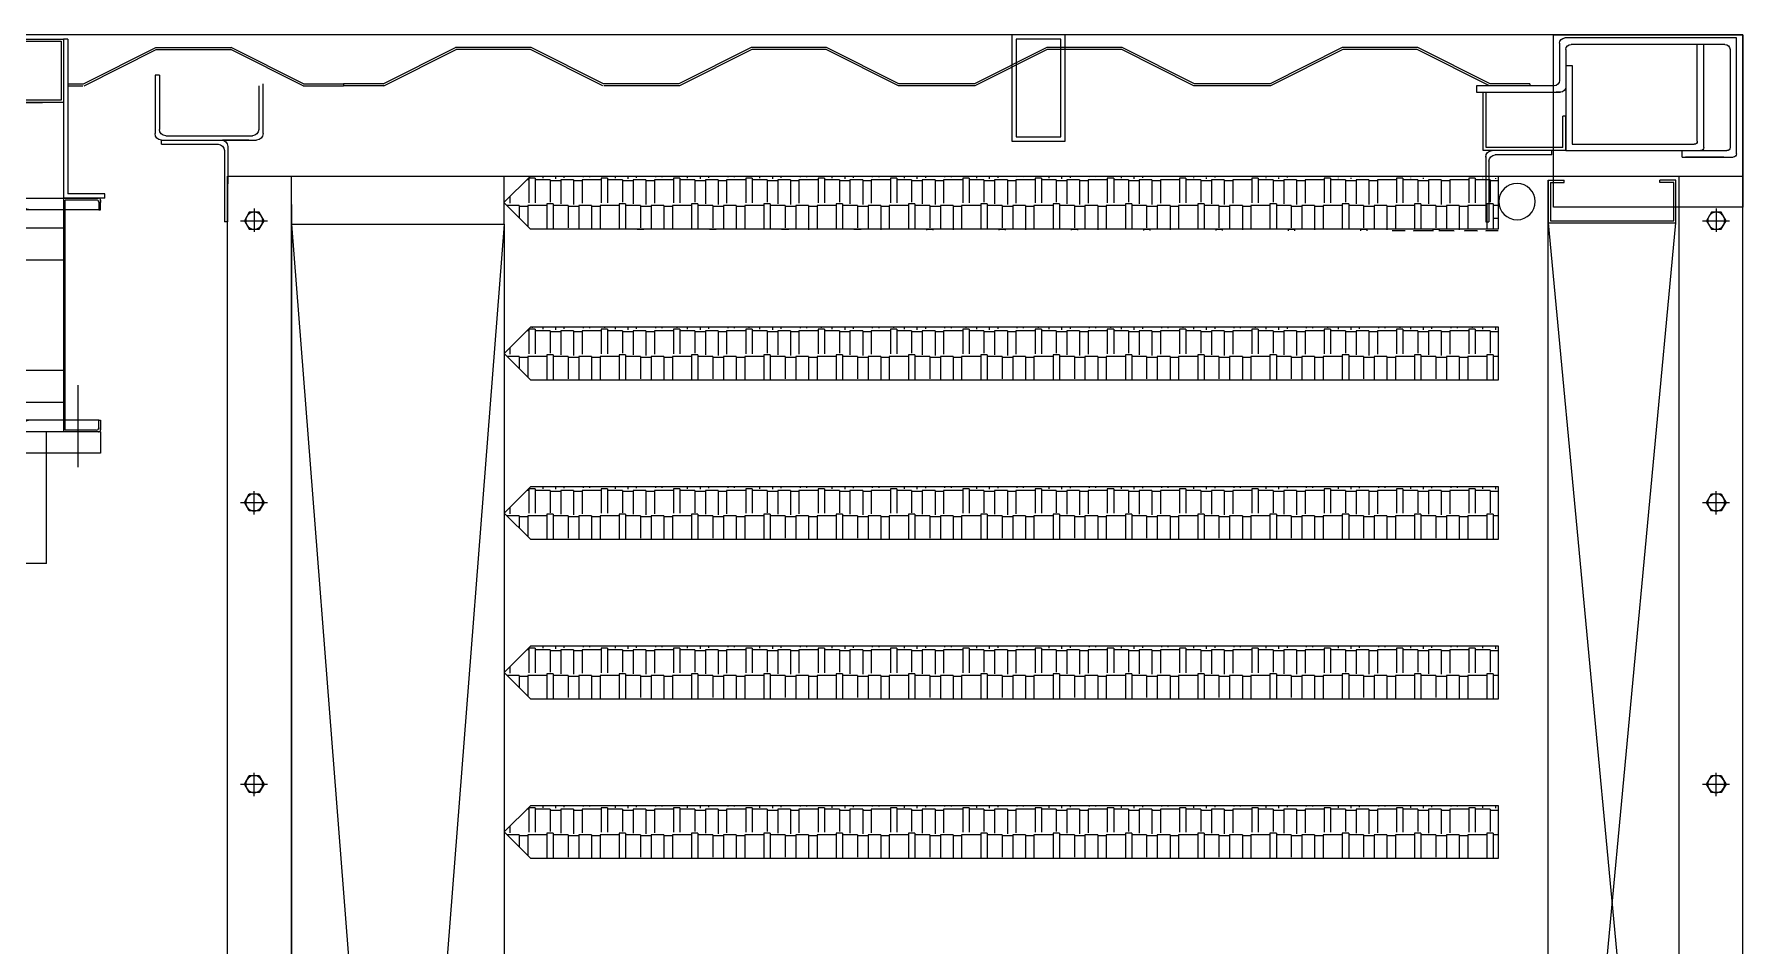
# Model space of a CAD drawing. Extents: x 758840 to 1108724, y -102573 to 143521.
# Drawn here: x 815371 to 816977, y 121925 to 122783 of the extents above; entities that cross this region are included whole.
import ezdxf

# ---------------------------------------------------------------- set-up
doc = ezdxf.new("R2010")
doc.units = 0
doc.header["$LTSCALE"] = 1000
doc.header["$MEASUREMENT"] = 0
for name, pattern in [('ACAD_ISO10W100', [18.5, 12, -3, 0.5, -3]), ('AM_ISO08W050', [18, 12, -1.5, 3, -1.5]), ('CENTER', [2, 1.25, -0.25, 0.25, -0.25]), ('PHANTOM', [12.699999999999998, 6.35, -1.27, 1.27, -1.27, 1.27, -1.27])]:
    doc.linetypes.add(name, pattern=pattern)
for name, color, linetype in [('07', 6, 'PHANTOM'), ('8', 4, 'Continuous'), ('AC_EQUIPMENT', 7, 'Continuous'), ('AC_KS', 6, 'Continuous'), ('DEFAULT_1', 7, 'CENTER'), ('室外柴油发电-2层', 241, 'Continuous')]:
    doc.layers.add(name, color=color, linetype=linetype)
doc.layers.add('AM_7', color=4, linetype='AM_ISO08W050', lineweight=25)
doc.layers.add('AM_8', color=1, linetype='Continuous', lineweight=25)

# ---------------------------------------------------------------- blocks, each defined once
blk = doc.blocks.new('侧板')
for p, q in [((2652.579556043605, 11706.60992020016), (2690.581308057295, 11706.60992020016)), ((2652.579556043606, 11704.60992020016), (2652.579556043606, 11706.60992020016)), ((2652.579556043606, 11704.60992020016), (2690.084556043606, 11704.60992020016)), ((2690.084556043606, 11704.60992020016), (2758.084556043606, 11670.60992020016)), ((2690.581308057295, 11706.60992020016), (2758.581308057295, 11672.60992020016)), ((2828.554556043575, 11672.60992020016), (2896.554556043586, 11706.60992020016)), ((2829.051308057386, 11670.60992020016), (2897.051308057386, 11704.60992020016)), ((2896.554556043695, 11706.60992020016), (2968.558060071075, 11706.60992020016)), ((2897.051308057386, 11704.60992020016), (2968.061308057395, 11704.60992020016)), ((2968.061308057395, 11704.60992020016), (3036.061308057395, 11670.60992020016)), ((2968.558060071075, 11706.60992020016), (3036.558060071075, 11672.60992020016)), ((3106.531308057367, 11672.60992020016), (3174.531308057367, 11706.60992020016)), ((3107.028060071167, 11670.60992020016), (3175.028060071107, 11704.60992020016)), ((3174.531308057425, 11706.60992020016), (3246.534812084856, 11706.60992020016)), ((3174.531308057367, 11706.60992020016), (3245.541308057374, 11706.60992020016)), ((3175.028060071107, 11704.60992020016), (3246.038060071174, 11704.60992020016)), ((3246.038060071174, 11704.60992020016), (3314.038060071174, 11670.60992020016)), ((3246.534812084856, 11706.60992020016), (3314.534812084867, 11672.60992020016)), ((3384.508060071146, 11672.60992020016), (3452.508060071146, 11706.60992020016)), ((3385.004812084886, 11670.60992020016), (3453.004812084946, 11704.60992020016)), ((3452.508060071024, 11706.60992020016), (3523.518060071037, 11706.60992020016)), ((3453.004812084835, 11704.60992020016), (3524.014812084846, 11704.60992020016)), ((3524.014812084846, 11704.60992020016), (3592.014812084846, 11670.60992020016)), ((3524.511564098524, 11706.60992020016), (3592.511564098524, 11672.60992020016)), ((3730.484812084816, 11706.60992020016), (3662.484812084816, 11672.60992020016)), ((3730.981564098496, 11704.60992020016), (3662.981564098496, 11670.60992020016)), ((3730.484812084696, 11706.60992020016), (3768.486564098502, 11706.60992020016)), ((3730.981564098496, 11704.60992020016), (3768.486564098502, 11704.60992020016)), ((3768.486564098502, 11704.60992020016), (3768.486564098502, 11706.60992020016)), ((2758.084556043606, 11670.60992020016), (2829.051308057386, 11670.60992020016)), ((2758.581308057295, 11672.60992020016), (2828.554556043575, 11672.60992020016)), ((3036.061308057395, 11670.60992020016), (3107.028060071167, 11670.60992020016)), ((3036.558060071075, 11672.60992020016), (3106.531308057367, 11672.60992020016)), ((3314.038060071174, 11670.60992020016), (3385.004812084886, 11670.60992020016)), ((3314.534812084867, 11672.60992020016), (3384.508060071146, 11672.60992020016)), ((3592.014812084846, 11670.60992020016), (3662.981564098614, 11670.60992020016)), ((3592.511564098524, 11672.60992020016), (3662.484812084816, 11672.60992020016))]:
    blk.add_line(p, q)
blk = doc.blocks.new('排风降噪横剖')
at = {"layer": 'AM_7'}
h = blk.add_hatch(dxfattribs=at)
h.set_pattern_fill('AR-RSHKE', color=256, scale=2, angle=180, style=0)
h.set_pattern_definition([(360, (-637190.8180755663, -169602.5544135678), (51, -24.00000000000001), [12, -10, 14, -6, 18, -8]), (360, (-637178.8180755663, -169603.5544135678), (51, -24.00000000000001), [10, -38, 8, -12]), (360, (-637154.8180755663, -169601.0544135678), (51, -24.00000000000001), [6, -62]), (270, (-637190.8180755663, -169602.5544135678), (-17, -24), [23, -73]), (270, (-637178.8180755663, -169602.5544135678), (-17, -24), [22.5, -73.5]), (270, (-637168.8180755663, -169602.5544135678), (-17, -24), [21, -75]), (270, (-637154.8180755663, -169601.0544135678), (-17, -24), [23, -73]), (270, (-637148.8180755663, -169601.0544135678), (-17, -24), [23, -73]), (270, (-637130.8180755663, -169602.5544135678), (-17, -24), [22, -74])])
h.paths.add_polyline_path([(7119.235154031194, -10876.37171904879), (7119.235154031194, -10926.37171904878), (8029.235154030961, -10924.49458947152), (8054.235154031077, -10899.49458947169), (8029.235154030961, -10874.49458947158)])
h = blk.add_hatch(dxfattribs=at)
h.set_pattern_fill('AR-RSHKE', color=256, scale=2, angle=180, style=0)
h.set_pattern_definition([(360, (-637190.8180755663, -169744.5544135688), (51, -24.00000000000001), [12, -10, 14, -6, 18, -8]), (360, (-637178.8180755663, -169745.5544135688), (51, -24.00000000000001), [10, -38, 8, -12]), (360, (-637154.8180755663, -169743.0544135688), (51, -24.00000000000001), [6, -62]), (270, (-637190.8180755663, -169744.5544135688), (-17, -24), [23, -73]), (270, (-637178.8180755663, -169744.5544135688), (-17, -24), [22.5, -73.5]), (270, (-637168.8180755663, -169744.5544135688), (-17, -24), [21, -75]), (270, (-637154.8180755663, -169743.0544135688), (-17, -24), [23, -73]), (270, (-637148.8180755663, -169743.0544135688), (-17, -24), [23, -73]), (270, (-637130.8180755663, -169744.5544135688), (-17, -24), [22, -74])])
h.paths.add_polyline_path([(7119.235154031193, -11016.49458947211), (7119.235154031194, -11066.4945894721), (8029.235154031077, -11066.49458947248), (8054.235154031194, -11041.49458947266), (8029.235154031077, -11016.49458947254)])
h = blk.add_hatch(dxfattribs=at)
h.set_pattern_fill('AR-RSHKE', color=256, scale=2, angle=180, style=0)
h.set_pattern_definition([(360, (-637190.8180755663, -169894.5544135688), (51, -24.00000000000001), [12, -10, 14, -6, 18, -8]), (360, (-637178.8180755663, -169895.5544135688), (51, -24.00000000000001), [10, -38, 8, -12]), (360, (-637154.8180755663, -169893.0544135688), (51, -24.00000000000001), [6, -62]), (270, (-637190.8180755663, -169894.5544135688), (-17, -24), [23, -73]), (270, (-637178.8180755663, -169894.5544135688), (-17, -24), [22.5, -73.5]), (270, (-637168.8180755663, -169894.5544135688), (-17, -24), [21, -75]), (270, (-637154.8180755663, -169893.0544135688), (-17, -24), [23, -73]), (270, (-637148.8180755663, -169893.0544135688), (-17, -24), [23, -73]), (270, (-637130.8180755663, -169894.5544135688), (-17, -24), [22, -74])])
h.paths.add_polyline_path([(7119.235154031195, -11166.49458947254), (7119.235154031194, -11216.49458947253), (8029.235154031077, -11216.49458947248), (8054.235154031194, -11191.49458947266), (8029.235154031077, -11166.49458947254)])
h = blk.add_hatch(dxfattribs=at)
h.set_pattern_fill('AR-RSHKE', color=256, scale=2, angle=180, style=0)
h.set_pattern_definition([(360, (-637190.8180755663, -170044.5544135688), (51, -24.00000000000001), [12, -10, 14, -6, 18, -8]), (360, (-637178.8180755663, -170045.5544135688), (51, -24.00000000000001), [10, -38, 8, -12]), (360, (-637154.8180755663, -170043.0544135688), (51, -24.00000000000001), [6, -62]), (270, (-637190.8180755663, -170044.5544135688), (-17, -24), [23, -73]), (270, (-637178.8180755663, -170044.5544135688), (-17, -24), [22.5, -73.5]), (270, (-637168.8180755663, -170044.5544135688), (-17, -24), [21, -75]), (270, (-637154.8180755663, -170043.0544135688), (-17, -24), [23, -73]), (270, (-637148.8180755663, -170043.0544135688), (-17, -24), [23, -73]), (270, (-637130.8180755663, -170044.5544135688), (-17, -24), [22, -74])])
h.paths.add_polyline_path([(7119.235154031194, -11316.49458947254), (7119.235154031194, -11366.49458947253), (8029.235154031077, -11366.49458947248), (8054.235154031194, -11341.49458947266), (8029.235154031077, -11316.49458947254)])
h = blk.add_hatch(dxfattribs=at)
h.set_pattern_fill('AR-RSHKE', color=256, scale=2, angle=180, style=0)
h.set_pattern_definition([(360, (-637190.8180755663, -170194.5544135688), (51, -24.00000000000001), [12, -10, 14, -6, 18, -8]), (360, (-637178.8180755663, -170195.5544135688), (51, -24.00000000000001), [10, -38, 8, -12]), (360, (-637154.8180755663, -170193.0544135688), (51, -24.00000000000001), [6, -62]), (270, (-637190.8180755663, -170194.5544135688), (-17, -24), [23, -73]), (270, (-637178.8180755663, -170194.5544135688), (-17, -24), [22.5, -73.5]), (270, (-637168.8180755663, -170194.5544135688), (-17, -24), [21, -75]), (270, (-637154.8180755663, -170193.0544135688), (-17, -24), [23, -73]), (270, (-637148.8180755663, -170193.0544135688), (-17, -24), [23, -73]), (270, (-637130.8180755663, -170194.5544135688), (-17, -24), [22, -74])])
h.paths.add_polyline_path([(7119.235154031195, -11466.49458947254), (7119.235154031195, -11516.49458947253), (8029.235154031077, -11516.49458947248), (8054.235154031194, -11491.49458947266), (8029.235154031077, -11466.49458947254)])
at = {"color": 0}
for p, q in [((8314.235154031077, -10874.49458947158), (6889.235154031077, -10874.49458947152)), ((7119.235154031194, -10874.49458947152), (7119.235154031194, -10924.49458947152)), ((8029.346135750413, -10874.49458947152), (7119.346135750529, -10874.49458947152)), ((8029.346135750413, -10874.49458947152), (8054.346135750413, -10899.49458947152)), ((8029.346135750529, -10924.49458947152), (8054.346135750529, -10899.49458947152)), ((8254.235154031077, -10901.17396224698), (8254.235154031077, -13542.26553839227)), ((6927.085304985638, -10916.49458947158), (6901.677282353514, -10916.49458947158)), ((7119.235154031194, -10914.49458947155), (7123.235154031194, -10914.49458947155)), ((7119.346135750529, -10924.49458947152), (8029.346135750529, -10924.49458947152)), ((8302.085304985638, -10916.49458947158), (8276.677282353514, -10916.49458947158)), ((8029.235154030961, -11016.49458947254), (7119.235154031077, -11016.49458947254)), ((7119.235154031194, -11016.49458947254), (7119.235154031077, -11066.49458947254)), ((8029.235154030961, -11016.49458947254), (8054.235154030961, -11041.49458947254)), ((8029.235154031077, -11066.49458947254), (8054.235154031077, -11041.49458947254)), ((7119.235154031077, -11066.49458947254), (8029.235154031077, -11066.49458947254)), ((8029.235154030961, -11166.49458947254), (7119.235154031077, -11166.49458947254)), ((7119.235154031194, -11166.49458947254), (7119.235154031077, -11216.49458947254)), ((8029.235154031077, -11166.49458947254), (8054.235154031077, -11191.49458947254)), ((6927.085304985638, -11181.49458947216), (6901.677282353514, -11181.49458947216)), ((8302.085304985638, -11181.49458947216), (8276.677282353514, -11181.49458947216)), ((8029.235154031077, -11216.49458947254), (8054.235154031077, -11191.49458947254)), ((7119.235154031077, -11216.49458947254), (8029.235154031077, -11216.49458947254)), ((8029.235154030961, -11316.49458947254), (7119.235154031077, -11316.49458947254)), ((7119.235154031194, -11316.49458947254), (7119.235154031077, -11366.49458947254)), ((8029.235154031077, -11316.49458947254), (8054.235154031077, -11341.49458947254)), ((8029.235154031077, -11366.49458947254), (8054.235154031077, -11341.49458947254)), ((7119.235154031077, -11366.49458947254), (8029.235154031077, -11366.49458947254)), ((6927.085304985638, -11446.49458947216), (6901.677282353514, -11446.49458947216)), ((8302.085304985638, -11446.49458947216), (8276.677282353514, -11446.49458947216)), ((8029.235154030961, -11466.49458947254), (7119.235154031077, -11466.49458947254)), ((7119.235154031194, -11466.49458947254), (7119.235154031077, -11516.49458947254)), ((8029.235154031077, -11466.49458947254), (8054.235154031077, -11491.49458947254)), ((8029.235154031077, -11516.49458947254), (8054.235154031077, -11491.49458947254)), ((7119.235154031077, -11516.49458947254), (8029.235154031077, -11516.49458947254))]:
    blk.add_line(p, q, dxfattribs=at)
for p, q in [((6889.235154031077, -13608.49458947216), (6889.235154031077, -10874.49458947158)), ((6949.235154031077, -13608.49458947216), (6949.235154031077, -10874.49458947158)), ((7072.235154031077, -13604.49458947213), (7072.235154031077, -10878.49458947158)), ((8254.23515403108, -13604.66301052479), (8254.235154031077, -10874.49458947158)), ((8314.235154031077, -13604.49458947216), (8314.235154031077, -10874.49458947158)), ((8254.235154031077, -13604.49458947216), (8254.235154031077, -10881.55441356738)), ((6914.235154031077, -10905.0610831966), (6914.235154031077, -10927.01453135762)), ((8289.235154031077, -10905.0610831966), (8289.235154031077, -10927.01453135762)), ((6914.235154031077, -11192.92809574713), (6914.235154031077, -11170.97464758612)), ((8289.235154031077, -11192.92809574713), (8289.235154031077, -11170.97464758612)), ((6914.235154031077, -11457.92809574713), (6914.235154031077, -11435.97464758612)), ((8289.235154031077, -11457.92809574713), (8289.235154031077, -11435.97464758612))]:
    blk.add_line(p, q)
for points in [[(6918.853956184583, -10908.49458947158), (6923.472758338088, -10916.49458947158), (6918.853956184583, -10924.49458947158), (6909.616351877572, -10924.49458947158), (6904.997549724067, -10916.49458947158), (6909.616351877572, -10908.49458947158)], [(8293.853956184583, -10908.49458947158), (8298.472758338088, -10916.49458947158), (8293.853956184583, -10924.49458947158), (8284.616351877572, -10924.49458947158), (8279.997549724067, -10916.49458947158), (8284.616351877572, -10908.49458947158)], [(6918.853956184583, -11189.49458947216), (6923.472758338088, -11181.49458947216), (6918.853956184583, -11173.49458947216), (6909.616351877572, -11173.49458947216), (6904.997549724067, -11181.49458947216), (6909.616351877572, -11189.49458947216)], [(8293.853956184583, -11189.49458947216), (8298.472758338088, -11181.49458947216), (8293.853956184583, -11173.49458947216), (8284.616351877572, -11173.49458947216), (8279.997549724067, -11181.49458947216), (8284.616351877572, -11189.49458947216)], [(6918.853956184583, -11454.49458947216), (6923.472758338088, -11446.49458947216), (6918.853956184583, -11438.49458947216), (6909.616351877572, -11438.49458947216), (6904.997549724067, -11446.49458947216), (6909.616351877572, -11454.49458947216)], [(8293.853956184583, -11454.49458947216), (8298.472758338088, -11446.49458947216), (8293.853956184583, -11438.49458947216), (8284.616351877572, -11438.49458947216), (8279.997549724067, -11446.49458947216), (8284.616351877572, -11454.49458947216)]]:
    blk.add_lwpolyline(points, close=True, dxfattribs=at)
for centre in [(6914.235154031077, -10916.49458947158), (8289.235154031077, -10916.49458947158), (6914.235154031077, -11181.49458947216), (8289.235154031077, -11181.49458947216), (6914.235154031077, -11446.49458947216), (8289.235154031077, -11446.49458947216)]:
    blk.add_circle(centre, 8, dxfattribs=at)
at = {"layer": '07', "linetype": 'ByBlock'}
for p, q in [((6952.235154031077, -10918.49458947161), (6952.235154031077, -10878.49458947161)), ((6952.235154031077, -10878.49458947161), (6967.235154031077, -10878.49458947161)), ((6967.235154031077, -10880.49458947161), (6967.235154031077, -10878.49458947161)), ((7072.235154031077, -10878.49458947161), (7057.235154031077, -10878.49458947161)), ((7057.235154031077, -10880.49458947161), (7057.235154031077, -10878.49458947161)), ((7072.235154031077, -10878.49458947161), (7072.235154031077, -10918.49458947161)), ((6954.235154031077, -10916.49458947161), (6954.235154031077, -10880.49458947161)), ((6954.235154031077, -10880.49458947161), (6967.235154031077, -10880.49458947161)), ((7070.235154031077, -10880.49458947161), (7057.235154031077, -10880.49458947161)), ((7070.235154031077, -10880.49458947161), (7070.235154031077, -10916.49458947161)), ((7072.235154031077, -10918.49458947161), (6952.235154031077, -10918.49458947161)), ((7070.235154031077, -10916.49458947161), (6954.235154031194, -10916.49458947161))]:
    blk.add_line(p, q, dxfattribs=at)
blk.add_circle((7101.592955463915, -10898.49458947161), 17.09944642393384, dxfattribs=at)
at = {"layer": '8', "linetype": 'ACAD_ISO10W100'}
for p, q in [((7072.235154031077, -10918.49458947161), (6951.966269445489, -12201.49458947187)), ((7071.966269445489, -12201.49458947187), (6952.235154031077, -10918.49458947161))]:
    blk.add_line(p, q, dxfattribs=at)
at = {"layer": 'AM_8', "color": 1}
for p, q in [((8054.235154031194, -10919.80392139375), (8254.235154031077, -13494.63416188716)), ((8254.228031908977, -10919.80392139375), (8054.235154031194, -13494.63416188716))]:
    blk.add_line(p, q, dxfattribs=at)
blk.add_lwpolyline([(8054.235154031194, -10919.80392139375), (8054.235154031194, -10874.49458947157)], dxfattribs=at)
blk.add_lwpolyline([(8254.235154031077, -10919.80392139375), (8054.235154031194, -10919.80392139375), (8054.235154031194, -13494.63416188716), (8254.235154031077, -13494.63416188716)], close=True, dxfattribs=at)
blk = doc.blocks.new('11111111')
at = {"color": 7}
for p, q in [((7405.863500807653, 1937.808941057462), (7405.863500807653, 1962.353290943664)), ((7406.754361584446, 1962.353290943664), (7406.754361584446, 1937.808941057462)), ((7408.659424000945, 1961.698599393764), (7406.754361584446, 1960.831743847482)), ((7408.659424000945, 1957.688201756569), (7406.754361584446, 1958.55505730285))]:
    blk.add_line(p, q, dxfattribs=at)
for p, q in [((7399.031228386837, 1956.564842189668), (7378.406228386837, 1956.564842189668)), ((7399.031228386837, 1956.564842189668), (7399.031228386837, 1918.857822377558)), ((7399.031228386837, 1918.857822377558), (7378.406228386837, 1918.857822377558))]:
    blk.add_line(p, q)
for points in [[(7405.863500807653, 1960.787924775912), (7404.662362602918, 1960.787924775912), (7404.662362602918, 1958.151159773593), (7405.863500807653, 1958.151159773593)], [(7413.079434698473, 1961.698599393764), (7408.659424000945, 1961.698599393764), (7408.659424000945, 1957.688201756569), (7413.079434698473, 1957.688201756569)], [(7404.662362602918, 1960.05633679839), (7404.220361533164, 1960.05633679839), (7404.220361533164, 1958.675083455413), (7404.662362602918, 1958.675083455413)], [(7402.789611988763, 1946.236834558513), (7402.087287530339, 1946.236834558513), (7402.087287530339, 1926.727821824598), (7402.789611988763, 1926.727821824598)], [(7408.052168173735, 1943.247078357041), (7401.224013716866, 1943.247078357041), (7401.224013716866, 1941.198632019979), (7408.052168173735, 1941.198632019979)], [(7399.031228386837, 1935.419086997557), (7410.563953563225, 1935.419086997557), (7410.563953563225, 1931.088086170628), (7399.031228386837, 1931.088086170628)], [(7408.793510657622, 1937.808941057462), (7403.682149321339, 1937.808941057462), (7403.682149321339, 1928.912831250796), (7408.793510657622, 1928.912831250796)], [(7407.790015815122, 1928.912831250796), (7404.863663905035, 1928.912831250796), (7404.863663905035, 1926.952175471039), (7407.790015815122, 1926.952175471039)]]:
    blk.add_lwpolyline(points, close=True, dxfattribs=at)
blk = doc.blocks.new('*U110')
at = {"color": 1}
for p, q in [((34383.60322270234, -33508.20123478706), (34383.60322270234, -33510.20123478708)), ((34383.60322270234, -33517.20123478709), (34383.60322270234, -33508.20123478706)), ((34385.40322270239, -33517.20123478709), (34383.60322270234, -33517.20123478708)), ((34385.40322270239, -33510.00123478708), (34385.40322270239, -33517.20123478708)), ((34385.40322270239, -33517.20123478708), (34649.18773856765, -33517.20123478708)), ((34385.60322270234, -33506.20123478708), (34649.18773856765, -33506.20123478708)), ((34387.40322270227, -33508.00123478708), (34416.80322270229, -33508.00123478708)), ((34416.80322270229, -33508.00123478708), (34416.80322270229, -33598.00123478707)), ((34418.60322270234, -33596.20123478707), (34418.60322270246, -33506.20123478708)), ((34649.18773856765, -33506.20123478708), (34851.42664569122, -33506.20123478708)), ((34649.18773856759, -33517.20123478708), (34851.62664569117, -33517.20123478708)), ((34818.42664569116, -33636.20123478707), (34818.42664569116, -33506.20123478707)), ((34849.62664569123, -33508.00123478707), (34820.2266456912, -33508.00123478707)), ((34820.2266456912, -33508.00123478707), (34820.22664569126, -33598.00123478707)), ((34851.62664569123, -33510.00123478707), (34851.62664569117, -33517.20123478708)), ((34851.62664569123, -33517.20123478708), (34853.42664569122, -33517.20123478708)), ((34853.42664569122, -33508.20123478706), (34853.42664569122, -33510.20123478707)), ((34853.42664569127, -33517.20123478708), (34853.42664569122, -33508.20123478706)), ((34416.80322270229, -33598.00123478707), (34416.80322270229, -33724.40123478707)), ((34418.60322270234, -33726.20123478708), (34418.60322270234, -33596.20123478707)), ((34820.22664569126, -33598.00123478707), (34820.22664569126, -33724.40123478707)), ((34818.42664569116, -33726.20123478707), (34818.42664569116, -33636.20123478707)), ((34385.40322270239, -33715.20123478706), (34383.60322270234, -33715.20123478706)), ((34383.60322270234, -33715.20123478706), (34383.60322270234, -33724.20123478709)), ((34383.60322270234, -33724.20123478709), (34383.60322270234, -33722.20123478708)), ((34385.40322270239, -33715.20123478706), (34649.18773856765, -33715.20123478703)), ((34385.40322270239, -33722.40123478707), (34385.40322270239, -33715.20123478706)), ((34649.18773856765, -33726.20123478706), (34385.60322270234, -33726.20123478706)), ((34387.40322270227, -33724.40123478707), (34416.80322270229, -33724.40123478707)), ((34649.18773856759, -33715.20123478697), (34851.62664569117, -33715.20123478693)), ((34851.42664569122, -33726.20123478706), (34649.18773856765, -33726.20123478706)), ((34849.62664569123, -33724.40123478707), (34820.2266456912, -33724.40123478707)), ((34830.47881400486, -33715.20123478706), (34832.27881400485, -33715.20123478706)), ((34851.62664569123, -33722.40123478707), (34851.62664569117, -33715.20123478706)), ((34853.42664569127, -33715.20123478706), (34853.42664569122, -33724.20123478708)), ((34853.42664569122, -33724.20123478708), (34853.42664569122, -33722.20123478707))]:
    blk.add_line(p, q, dxfattribs=at)
at = {"color": 5}
for p, q in [((34649.18773856759, -33534.20123478708), (34418.60322270234, -33534.20123478708)), ((34818.42664569122, -33534.20123478708), (34649.18773856759, -33534.20123478708)), ((34649.18773856759, -33564.20123478708), (34418.60322270234, -33564.20123478708)), ((34818.42664569122, -33564.20123478708), (34649.18773856759, -33564.20123478708)), ((34649.18773856759, -33668.20123478708), (34418.60322270234, -33668.20123478708)), ((34818.42664569122, -33668.20123478708), (34649.18773856759, -33668.20123478708)), ((34649.18773856759, -33698.20123478708), (34418.60322270234, -33698.20123478708)), ((34818.42664569122, -33698.20123478708), (34649.18773856759, -33698.20123478708))]:
    blk.add_line(p, q, dxfattribs=at)
at = {"color": 1}
for centre, start, end in [((34385.60322270234, -33508.20123478706), 90, 180), ((34387.40322270227, -33510.00123478708), 90, 180), ((34849.62664569123, -33510.00123478707), 0, 90), ((34851.42664569122, -33508.20123478706), 0, 90), ((34385.60322270234, -33724.20123478709), 180, 270), ((34387.40322270227, -33722.40123478707), 180, 270), ((34849.62664569123, -33722.40123478707), 270, 0), ((34851.42664569122, -33724.20123478708), 270, 0)]:
    blk.add_arc(centre, 2, start, end, dxfattribs=at)
for points in [[(34449.57782204793, -33517.20123478708), (34455.3802280784, -33514.8603956728), (34457.12285842461, -33511.65703729737), (34461.80500953487, -33510.84990615008), (34464.64631419902, -33506.20123478708)], [(34787.45204634557, -33517.20123478708), (34781.64964031521, -33514.86039567279), (34779.90700996894, -33511.65703729736), (34775.22485885862, -33510.84990615007), (34772.38355419453, -33506.20123478707)], [(34449.57782204793, -33715.20123478707), (34455.3802280784, -33717.54207390136), (34457.12285842461, -33720.74543227679), (34461.80500953487, -33721.55256342408), (34464.64631419902, -33726.20123478708)], [(34787.45204634557, -33715.20123478706), (34781.64964031521, -33717.54207390135), (34779.90700996894, -33720.74543227678), (34775.22485885862, -33721.55256342407), (34772.38355419453, -33726.20123478707)]]:
    blk.add_spline(points, degree=3, dxfattribs=at)
at = {"color": 0, "xscale": 3, "yscale": 3, "zscale": 3}
blk.add_blockref('11111111', (12685.00796053073, -39427.86163442017), dxfattribs=at)
blk = doc.blocks.new('SSLJF')
for p, q in [((34316.79741382613, -32389.09871119626), (34336.79741382613, -32389.09871119626)), ((34316.79741382613, -32858.69332077094), (34336.79741382613, -32858.69332077094))]:
    blk.add_line(p, q)
at = {"color": 1}
for p, q in [((34272.66003535452, -32410.36819201428), (34349.81549033857, -32410.36819201428)), ((34273.51232834798, -32834.18856312567), (34360.23881608245, -32834.18856312567))]:
    blk.add_line(p, q, dxfattribs=at)
at = {"layer": 'AC_EQUIPMENT'}
for points in [[(34316.79741382613, -32389.09871119626), (34316.79741382613, -32858.69332077094)], [(34336.79741382613, -32389.09871119626), (34336.79741382613, -32858.69332077094)], [(34440.44104433426, -32439.77900375965), (34316.79741382613, -32439.77900375965)], [(34440.44104433426, -32439.77900375965), (34440.44104433426, -32808.01302820756)], [(34440.44104433426, -32808.01302820756), (34316.79741382613, -32808.01302820756)]]:
    blk.add_lwpolyline(points, dxfattribs=at)
at = {"layer": 'AC_KS'}
blk.add_lwpolyline([(34591.29158568995, -32675.21783123766), (34591.29158568995, -32572.57420072954), (34388.64795518182, -32572.57420072954), (34388.64795518182, -32675.21783123766)], close=True, dxfattribs=at)
blk.add_lwpolyline([(34622.08467484239, -32623.8960159836), (34316.79741382613, -32623.8960159836)], dxfattribs=at)
at = {"layer": 'AC_KS', "extrusion": (0, 0, -1)}
blk.add_ellipse((34357.85486602938, -32546.91329310251), major_axis=(-1.30938216301223e-11, 76.98272288109726), ratio=0.2000000000000378, dxfattribs=at)
at = {"layer": 'AC_KS'}
blk.add_ellipse((34357.85486602938, -32700.8787388647), major_axis=(1.30938216301223e-11, 76.98272288109726), ratio=0.2000000000000378, start_param=3.141592653590645, end_param=9.424777960770232, dxfattribs=at)
blk = doc.blocks.new('FD61GD')
for p, q in [((24199.02820316695, -16830.5932927726), (24160.02820316695, -16830.5932927726)), ((24160.02820316695, -16830.5932927726), (24160.02820316695, -16834.68759647034)), ((24195.02820316695, -16834.59329277261), (24160.02820316696, -16834.5932927726)), ((24195.02820316695, -16980.20584731032), (24195.02820316695, -16834.59329277261)), ((24199.02820316695, -16980.20584731032), (24199.02820316695, -16830.5932927726)), ((24599.4160069857, -16980.20584731034), (24599.4160069857, -16830.5932927726)), ((24638.4160069857, -16830.5932927726), (24599.4160069857, -16830.5932927726)), ((24603.4160069857, -16980.20584731034), (24603.4160069857, -16834.5932927726)), ((24638.4160069857, -16834.5932927726), (24603.4160069857, -16834.5932927726)), ((24638.4160069857, -16830.5932927726), (24638.4160069857, -16834.5932927726)), ((24238.82138289497, -16920.59329277263), (24579.62282725767, -16920.59329277263)), ((24238.82138289497, -16935.20584731032), (24559.62282725767, -16935.20584731034)), ((24238.82138289497, -16950.20584731032), (24559.62282725767, -16950.20584731034)), ((24238.82138289497, -16965.20584731032), (24559.62282725767, -16965.20584731034)), ((24049.4160069857, -16976.20584731033), (24195.02820316695, -16976.20584731033)), ((24049.4160069857, -16980.20584731033), (24195.02820316695, -16980.20584731033)), ((24195.02820316695, -16980.20584731032), (24199.02820316695, -16980.20584731032)), ((24238.82138289497, -16980.20584731032), (24579.62282725767, -16980.20584731034)), ((24238.82138289497, -16980.20584731032), (24579.62282725767, -16980.20584731034)), ((24603.4160069857, -16980.20584731034), (24599.4160069857, -16980.20584731034))]:
    blk.add_line(p, q)
for points in [[(24238.82138289497, -16980.20584731032), (24238.82138289497, -16920.59329277263), (24199.02820316695, -16920.59329277263), (24199.02820316695, -16980.20584731032)], [(24599.4160069857, -16980.20584731034), (24599.4160069857, -16920.59329277265), (24559.62282725767, -16920.59329277265), (24559.62282725767, -16980.20584731034)], [(24236.82138289497, -16978.20584731032), (24236.82138289497, -16922.59329277263), (24201.02820316695, -16922.59329277263), (24201.02820316695, -16978.20584731032)], [(24597.4160069857, -16978.20584731034), (24597.4160069857, -16922.59329277265), (24561.62282725767, -16922.59329277265), (24561.62282725767, -16978.20584731034)]]:
    blk.add_lwpolyline(points, close=True)
for radius in [2.287543227859715, 2.287543227856453, 1.049270950097707]:
    blk.add_circle((24049.4160069857, -16982.49339053819), radius)
at = {"xscale": -1, "rotation": 270}
blk.add_blockref('SSLJF', (57023.28590476777, -50927.39070659877), dxfattribs=at)
at = {"xscale": -1}
blk.add_blockref('*U110', (59018.01922968804, 16895.60794201446), dxfattribs=at)
blk = doc.blocks.new('柴发集装箱')
at = {"color": 0}
for p, q in [((4109588.942572424, 1944594.795718806), (4109750.360209595, 1944594.795718806)), ((4109588.942572424, 1944485.796105306), (4109588.942572424, 1944594.795718806)), ((4109588.942572424, 1944594.795718806), (4109750.360209595, 1944594.795718806)), ((4109588.942572424, 1944485.796105306), (4109588.942572424, 1944594.795718806)), ((4109588.942572424, 1944594.795718806), (4109750.360209595, 1944594.795718806)), ((4109588.942572424, 1944485.796105306), (4109588.942572424, 1944594.795718806)), ((4109599.942572424, 1944588.795718806), (4109744.360209595, 1944588.795718806)), ((4109599.942572424, 1944588.795718806), (4109744.360209595, 1944588.795718806)), ((4109599.942572424, 1944588.795718806), (4109744.360209595, 1944588.795718806)), ((4109619.745168898, 1944491.796105306), (4109619.745168898, 1944588.795718806)), ((4109619.745168898, 1944491.796105306), (4109619.745168898, 1944588.795718806)), ((4109619.745168898, 1944491.796105306), (4109619.745168898, 1944588.795718806)), ((4109625.745168898, 1944497.796105306), (4109625.745168898, 1944588.795718806)), ((4109625.745168898, 1944497.796105306), (4109625.745168898, 1944588.795718806)), ((4109625.745168898, 1944497.796105306), (4109625.745168898, 1944588.795718806)), ((4109645.942572424, 1944588.795718806), (4109651.942572424, 1944588.795718806)), ((4109645.942572424, 1944588.795718806), (4109651.942572424, 1944588.795718806)), ((4109645.942572424, 1944588.795718806), (4109651.942572424, 1944588.795718806)), ((4109755.360209595, 1944589.795718806), (4109755.360209595, 1944559.795718806)), ((4109755.360209595, 1944589.795718806), (4109755.360209595, 1944554.795718806)), ((4109755.360209595, 1944589.795718806), (4109755.360209595, 1944559.795718806)), ((4109755.360209595, 1944589.795718806), (4109755.360209595, 1944554.795718806)), ((4109755.360209595, 1944589.795718806), (4109755.360209595, 1944559.795718806)), ((4109755.360209595, 1944589.795718806), (4109755.360209595, 1944554.795718806)), ((4109594.942572424, 1944583.795718806), (4109594.942572425, 1944491.796068586)), ((4109594.942572424, 1944583.795718806), (4109594.942572425, 1944491.796068586)), ((4109594.942572424, 1944583.795718806), (4109594.942572425, 1944491.796068586)), ((4109743.360209595, 1944568.795718806), (4109743.360209595, 1944494.796105306)), ((4109749.360209595, 1944568.795718806), (4109743.360209595, 1944568.795718806)), ((4109743.360209595, 1944568.795718806), (4109743.360209595, 1944494.796105306)), ((4109749.360209595, 1944568.795718806), (4109743.360209595, 1944568.795718806)), ((4109743.360209595, 1944568.795718806), (4109743.360209595, 1944494.796105306)), ((4109749.360209595, 1944568.795718806), (4109743.360209595, 1944568.795718806)), ((4109749.360209595, 1944568.795718806), (4109749.360209595, 1944488.796105306)), ((4109749.360209595, 1944568.795718806), (4109749.360209595, 1944488.796105306)), ((4109749.360209595, 1944568.795718806), (4109749.360209595, 1944488.796105306)), ((4111072.167446729, 1944559.795718806), (4111072.167446729, 1944508.795718806)), ((4111072.167446729, 1944559.795718806), (4111076.167446729, 1944559.795718806)), ((4111072.167446729, 1944559.795718806), (4111072.167446729, 1944508.795718806)), ((4111072.167446729, 1944559.795718806), (4111076.167446729, 1944559.795718806)), ((4111072.167446729, 1944559.795718806), (4111072.167446729, 1944508.795718806)), ((4111072.167446729, 1944559.795718806), (4111076.167446729, 1944559.795718806)), ((4111076.167446729, 1944559.795718806), (4111076.167446729, 1944504.795718806)), ((4111076.167446729, 1944559.795718806), (4111076.167446729, 1944504.795718806)), ((4111076.167446729, 1944559.795718806), (4111076.167446729, 1944504.795718806)), ((4109749.360209595, 1944548.795718806), (4109749.360209595, 1944493.796105306)), ((4109749.360209595, 1944548.795718806), (4109749.360209595, 1944493.796105306)), ((4109749.360209595, 1944548.795718806), (4109749.360209595, 1944493.796105306)), ((4109749.360209595, 1944548.795718806), (4109749.360209595, 1944493.796105306)), ((4109749.360209595, 1944548.795718806), (4109749.360209595, 1944493.796105306)), ((4109749.360209595, 1944548.795718806), (4109749.360209595, 1944493.796105306)), ((4109754.360209595, 1944543.795718806), (4109758.360209595, 1944543.795718806)), ((4109754.360209595, 1944543.795718806), (4109758.360209595, 1944543.795718806)), ((4109754.360209595, 1944543.795718806), (4109758.360209595, 1944543.795718806)), ((4110974.667446729, 1944504.795718806), (4110974.667446729, 1944549.795718806)), ((4110974.667446729, 1944504.795718806), (4110974.667446729, 1944549.795718806)), ((4110974.667446729, 1944504.795718806), (4110974.667446729, 1944549.795718806)), ((4110978.667446729, 1944549.795718806), (4110978.667446729, 1944508.795718806)), ((4110978.667446729, 1944549.795718806), (4110978.667446729, 1944508.795718806)), ((4110978.667446729, 1944549.795718806), (4110978.667446729, 1944508.795718806)), ((4109743.360209595, 1944494.796105306), (4109628.745168898, 1944494.796105306)), ((4109743.360209595, 1944494.796105306), (4109628.745168898, 1944494.796105306)), ((4109743.360209595, 1944494.796105306), (4109628.745168898, 1944494.796105306)), ((4111070.167446729, 1944498.795718806), (4110980.667446729, 1944498.795718806)), ((4111070.167446729, 1944498.795718806), (4110980.667446729, 1944498.795718806)), ((4111070.167446729, 1944498.795718806), (4110980.667446729, 1944498.795718806)), ((4111066.167446729, 1944502.795718806), (4110984.667446729, 1944502.795718806)), ((4111066.167446729, 1944502.795718806), (4110984.667446729, 1944502.795718806)), ((4111066.167446729, 1944502.795718806), (4110984.667446729, 1944502.795718806)), ((4110987.896006074, 1944498.795718806), (4111012.896738033, 1944498.795718806)), ((4110987.896006074, 1944498.795718806), (4111012.896738033, 1944498.795718806)), ((4110987.896006074, 1944498.795718806), (4111012.896738033, 1944498.795718806)), ((4111007.896738033, 1944492.795718806), (4111007.988406816, 1944421.902522329)), ((4111007.896738033, 1944492.795718806), (4111007.988406816, 1944421.902522329)), ((4111007.896738033, 1944492.795718806), (4111007.988406816, 1944421.902522329)), ((4111070.167446729, 1944494.795718806), (4111016.896738033, 1944494.795718806)), ((4111070.167446729, 1944494.795718806), (4111016.896738033, 1944494.795718806)), ((4111070.167446729, 1944494.795718806), (4111016.896738033, 1944494.795718806)), ((4111070.167446729, 1944494.795718806), (4111070.167446729, 1944498.795718806)), ((4111070.167446729, 1944494.795718806), (4111070.167446729, 1944498.795718806)), ((4111070.167446729, 1944494.795718806), (4111070.167446729, 1944498.795718806)), ((4109639.942572424, 1944482.796105306), (4109591.942572424, 1944482.796105306)), ((4109639.942572424, 1944482.796105306), (4109591.942572424, 1944482.796105306)), ((4109639.942572424, 1944482.796105306), (4109591.942572424, 1944482.796105306)), ((4109639.942572424, 1944488.796105306), (4109597.942572424, 1944488.796105306)), ((4109639.942572424, 1944488.796105306), (4109597.942572424, 1944488.796105306)), ((4109639.942572424, 1944488.796105306), (4109597.942572424, 1944488.796105306)), ((4109749.360209595, 1944488.796105306), (4109622.745168898, 1944488.796105306)), ((4109749.360209595, 1944488.796105306), (4109622.745168898, 1944488.796105306)), ((4109749.360209595, 1944488.796105306), (4109622.745168898, 1944488.796105306)), ((4109762.496793358, 1944484.796105306), (4109762.496793358, 1944488.796105306)), ((4109762.496793358, 1944484.796105306), (4109762.496793358, 1944488.796105306)), ((4109762.496793358, 1944484.796105306), (4109762.496793358, 1944488.796105306)), ((4109762.496793358, 1944484.796105306), (4109762.496793358, 1944488.796105306)), ((4109762.496793358, 1944484.796105306), (4109815.767502054, 1944484.796105306)), ((4109762.496793358, 1944484.796105306), (4109815.767502054, 1944484.796105306)), ((4109762.496793358, 1944484.796105306), (4109815.767502054, 1944484.796105306)), ((4109762.496793358, 1944484.796105306), (4109815.767502054, 1944484.796105306)), ((4109821.767502054, 1944478.796105306), (4109821.767502054, 1944458.688915283)), ((4109821.767502054, 1944478.796105306), (4109821.767502054, 1944458.688915283)), ((4109821.767502054, 1944478.796105306), (4109821.767502054, 1944458.688915283)), ((4109821.767502054, 1944478.796105306), (4109821.767502054, 1944458.688915283)), ((4109824.75507116, 1944483.18213148), (4109824.675833272, 1944421.902522329)), ((4109824.75507116, 1944483.18213148), (4109824.675833272, 1944421.902522329)), ((4109824.75507116, 1944483.18213148), (4109824.675833272, 1944421.902522329)), ((4109824.75507116, 1944483.18213148), (4109824.675833272, 1944421.902522329)), ((4111010.896738033, 1944488.795718806), (4111010.896738033, 1944458.688915283)), ((4111010.896738033, 1944488.795718806), (4111010.896738033, 1944458.688915283)), ((4111010.896738033, 1944488.795718806), (4111010.896738033, 1944458.688915283)), ((4109821.767502054, 1944458.688915283), (4109821.719940177, 1944421.906344461)), ((4109821.767502054, 1944458.688915283), (4109821.719940177, 1944421.906344461)), ((4109821.767502054, 1944458.688915283), (4109821.719940177, 1944421.906344461)), ((4109821.767502054, 1944458.688915283), (4109821.719940177, 1944421.906344461)), ((4111010.896611452, 1944458.786808504), (4111010.944173329, 1944422.004237683)), ((4111010.896611452, 1944458.786808504), (4111010.944173329, 1944422.004237683)), ((4111010.896611452, 1944458.786808504), (4111010.944173329, 1944422.004237683)), ((4111010.896611452, 1944458.786808504), (4111010.944173329, 1944422.004237683)), ((4109824.675833272, 1944421.902522329), (4109821.719940177, 1944421.906344461)), ((4109824.675833272, 1944421.902522329), (4109821.719940177, 1944421.906344461)), ((4109824.675833272, 1944421.902522329), (4109821.719940177, 1944421.906344461)), ((4109824.675833272, 1944421.902522329), (4109821.719940177, 1944421.906344461)), ((4111007.988280234, 1944422.000415551), (4111010.944173329, 1944422.004237683)), ((4111007.988280234, 1944422.000415551), (4111010.944173329, 1944422.004237683)), ((4111007.988280234, 1944422.000415551), (4111010.944173329, 1944422.004237683))]:
    blk.add_line(p, q, dxfattribs=at)
for p, q in [((4109693.902060342, 1944588.795718806), (4109744.360209595, 1944588.795718806)), ((4109693.902060342, 1944588.795718806), (4109744.360209595, 1944588.795718806)), ((4109693.902060342, 1944588.795718806), (4109744.360209595, 1944588.795718806)), ((4109693.902060342, 1944588.795718806), (4109744.360209595, 1944588.795718806)), ((4109693.902060342, 1944588.795718806), (4109744.360209595, 1944588.795718806)), ((4109693.902060342, 1944588.795718806), (4109744.360209595, 1944588.795718806)), ((4110936.555638741, 1944551.795718806), (4111004.555638741, 1944585.795718806)), ((4110936.555638741, 1944551.795718806), (4111004.555638741, 1944585.795718806)), ((4110936.555638741, 1944551.795718806), (4111004.555638741, 1944585.795718806)), ((4111075.522390755, 1944585.795718806), (4111004.555638741, 1944585.795718806)), ((4111075.522390755, 1944585.795718806), (4111004.555638741, 1944585.795718806)), ((4111075.522390755, 1944585.795718806), (4111004.555638741, 1944585.795718806)), ((4111143.522390755, 1944551.795718806), (4111075.522390755, 1944585.795718806)), ((4111143.522390755, 1944551.795718806), (4111075.522390755, 1944585.795718806)), ((4111143.522390755, 1944551.795718806), (4111075.522390755, 1944585.795718806)), ((4110937.052390755, 1944549.795718806), (4111005.052390755, 1944583.795718806)), ((4110937.052390755, 1944549.795718806), (4111005.052390755, 1944583.795718806)), ((4110937.052390755, 1944549.795718806), (4111005.052390755, 1944583.795718806)), ((4111075.025638741, 1944583.795718806), (4111005.052390755, 1944583.795718806)), ((4111075.025638741, 1944583.795718806), (4111005.052390755, 1944583.795718806)), ((4111075.025638741, 1944583.795718806), (4111005.052390755, 1944583.795718806)), ((4111143.025638741, 1944549.795718806), (4111075.025638741, 1944583.795718806)), ((4111143.025638741, 1944549.795718806), (4111075.025638741, 1944583.795718806)), ((4111143.025638741, 1944549.795718806), (4111075.025638741, 1944583.795718806)), ((4109824.281336245, 1944491.796105306), (4109824.281336245, 1944543.795718806)), ((4109824.281336245, 1944491.796105306), (4109824.281336245, 1944543.795718806)), ((4109824.281336245, 1944491.796105306), (4109824.281336245, 1944543.795718806)), ((4109824.281336245, 1944491.796105306), (4109824.281336245, 1944543.795718806)), ((4109827.281336245, 1944488.796105306), (4109827.281336245, 1944543.795718806)), ((4109827.281336245, 1944488.796105306), (4109827.281336245, 1944543.795718806)), ((4109827.281336245, 1944488.796105306), (4109827.281336245, 1944543.795718806)), ((4109827.281336245, 1944488.796105306), (4109827.281336245, 1944543.795718806)), ((4110936.555638741, 1944551.795718806), (4110899.050638741, 1944551.795718806)), ((4110936.555638741, 1944551.795718806), (4110899.050638741, 1944551.795718806)), ((4110936.555638741, 1944551.795718806), (4110899.050638741, 1944551.795718806)), ((4110937.052390755, 1944549.795718806), (4110899.050638741, 1944549.795718806)), ((4110937.052390755, 1944549.795718806), (4110899.050638741, 1944549.795718806)), ((4110937.052390755, 1944549.795718806), (4110899.050638741, 1944549.795718806)), ((4110974.757709312, 1944551.795718806), (4110974.757709312, 1944549.795718806)), ((4110974.757709312, 1944551.795718806), (4110974.757709312, 1944549.795718806)), ((4110974.757709312, 1944551.795718806), (4110974.757709312, 1944549.795718806)), ((4111158.39171984, 1944551.795718806), (4111143.522390755, 1944551.795718806)), ((4111158.39171984, 1944551.795718806), (4111143.522390755, 1944551.795718806)), ((4111158.39171984, 1944551.795718806), (4111143.522390755, 1944551.795718806)), ((4111158.39171984, 1944549.795718806), (4111144.019142769, 1944549.795718806)), ((4111158.39171984, 1944549.795718806), (4111144.019142769, 1944549.795718806)), ((4111158.39171984, 1944549.795718806), (4111144.019142769, 1944549.795718806)), ((4109749.360209595, 1944488.796105306), (4109749.360209595, 1944521.295912056)), ((4109749.360209595, 1944521.295912056), (4109752.360209595, 1944521.295912056)), ((4109749.360209595, 1944488.796105306), (4109749.360209595, 1944521.295912056)), ((4109749.360209595, 1944521.295912056), (4109752.360209595, 1944521.295912056)), ((4109749.360209595, 1944488.796105306), (4109749.360209595, 1944521.295912056)), ((4109749.360209595, 1944521.295912056), (4109752.360209595, 1944521.295912056)), ((4109749.360209595, 1944488.796105306), (4109749.360209595, 1944521.295912056)), ((4109749.360209595, 1944521.295912056), (4109752.360209595, 1944521.295912056)), ((4109752.360209595, 1944491.796105306), (4109752.360209595, 1944521.295912056)), ((4109752.360209595, 1944491.796105306), (4109752.360209595, 1944521.295912056)), ((4109752.360209595, 1944491.796105306), (4109752.360209595, 1944521.295912056)), ((4109752.360209595, 1944491.796105306), (4109752.360209595, 1944521.295912056)), ((4109752.360209595, 1944491.796105306), (4109824.281336245, 1944491.796105306)), ((4109752.360209595, 1944491.796105306), (4109824.281336245, 1944491.796105306)), ((4109752.360209595, 1944491.796105306), (4109824.281336245, 1944491.796105306)), ((4109752.360209595, 1944491.796105306), (4109824.281336245, 1944491.796105306)), ((4109639.942572424, 1944482.796105306), (4109639.942572424, 1944488.796105306)), ((4109639.942572424, 1944482.796105306), (4109639.942572424, 1944488.796105306)), ((4109639.942572424, 1944482.796105306), (4109639.942572424, 1944488.796105306)), ((4109749.360209595, 1944488.796105306), (4109827.281336245, 1944488.796105306)), ((4109749.360209595, 1944488.796105306), (4109827.281336245, 1944488.796105306)), ((4109749.360209595, 1944488.796105306), (4109827.281336245, 1944488.796105306)), ((4109749.360209595, 1944488.796105306), (4109827.281336245, 1944488.796105306))]:
    blk.add_line(p, q)
at = {"lineweight": -2}
for p, q in [((4109749.360209595, 1944583.795718806), (4109749.360209595, 1944553.795718806)), ((4109749.360209595, 1944583.795718806), (4109749.360209595, 1944548.795718806)), ((4109749.360209595, 1944583.795718806), (4109749.360209595, 1944553.795718806)), ((4109749.360209595, 1944583.795718806), (4109749.360209595, 1944548.795718806)), ((4109749.360209595, 1944583.795718806), (4109749.360209595, 1944553.795718806)), ((4109749.360209595, 1944583.795718806), (4109749.360209595, 1944548.795718806)), ((4109833.281336245, 1944543.795718806), (4109754.360209595, 1944543.795718806)), ((4109833.281336245, 1944543.795718806), (4109754.360209595, 1944543.795718806)), ((4109833.281336245, 1944543.795718806), (4109754.360209595, 1944543.795718806)), ((4109760.360209595, 1944549.795718806), (4109833.281336245, 1944549.795718806)), ((4109760.360209595, 1944549.795718806), (4109833.281336245, 1944549.795718806)), ((4109760.360209595, 1944549.795718806), (4109833.281336245, 1944549.795718806)), ((4109833.281336245, 1944549.795718806), (4109833.281336245, 1944543.795718806)), ((4109833.281336245, 1944549.795718806), (4109833.281336245, 1944543.795718806)), ((4109833.281336245, 1944549.795718806), (4109833.281336245, 1944543.795718806)), ((4109600.942572424, 1944482.796105306), (4109636.942572424, 1944482.796105306)), ((4109600.942572424, 1944482.796105306), (4109636.942572424, 1944482.796105306)), ((4109600.942572424, 1944482.796105306), (4109636.942572424, 1944482.796105306))]:
    blk.add_line(p, q, dxfattribs=at)
blk.add_lwpolyline([(4109582.942572424, 1944597.795718806), (4122582.942572424, 1944597.795718806), (4122582.942572424, 1941597.795718806), (4109582.942572424, 1941597.795718806)], close=True)
blk.add_lwpolyline([(4109582.942572424, 1944597.795718806), (4122582.942572424, 1944597.795718806), (4122582.942572424, 1941597.795718806), (4109582.942572424, 1941597.795718806)], close=True)
at = {"color": 0}
for points in [[(4109582.942572424, 1944435.795718806), (4109760.942572424, 1944435.795718806), (4109760.942572424, 1944597.795718806), (4109582.942572424, 1944597.795718806)], [(4110220.360209595, 1944597.795722285), (4110270.360209595, 1944597.795722285), (4110270.360209595, 1944497.795722285), (4110220.360209595, 1944497.795722285)], [(4110224.360209595, 1944593.795722285), (4110266.360209595, 1944593.795722285), (4110266.360209595, 1944501.795722285), (4110224.360209595, 1944501.795722285)], [(4110224.360209595, 1944593.795722285), (4110266.360209595, 1944593.795722285), (4110266.360209595, 1944501.795722285), (4110224.360209595, 1944501.795722285)], [(4110224.360209595, 1944593.795722285), (4110266.360209595, 1944593.795722285), (4110266.360209595, 1944501.795722285), (4110224.360209595, 1944501.795722285)]]:
    blk.add_lwpolyline(points, close=True, dxfattribs=at)
at = {"lineweight": -2}
for centre, start, end in [((4109599.942572424, 1944583.795718806), 90, 180), ((4109599.942572424, 1944583.795718806), 90, 180), ((4109599.942572424, 1944583.795718806), 90, 180), ((4109760.360209595, 1944554.795718806), 180, 270), ((4109760.360209595, 1944554.795718806), 180, 270), ((4109760.360209595, 1944554.795718806), 180, 270), ((4109754.360209595, 1944548.795718806), 180, 270), ((4109754.360209595, 1944548.795718806), 180, 270), ((4109754.360209595, 1944548.795718806), 180, 270)]:
    blk.add_arc(centre, 5, start, end, dxfattribs=at)
at = {"color": 0}
for centre, radius, start, end in [((4109744.360209595, 1944583.795718806), 5, 0, 90), ((4109744.360209595, 1944583.795718806), 5, 0, 90), ((4109744.360209595, 1944583.795718806), 5, 0, 90), ((4109744.360209595, 1944583.795718806), 5, 0, 90), ((4109744.360209595, 1944583.795718806), 5, 0, 90), ((4109744.360209595, 1944583.795718806), 5, 0, 90), ((4109750.360209595, 1944589.795718806), 5, 0, 90), ((4109750.360209595, 1944589.795718806), 5, 0, 90), ((4109750.360209595, 1944589.795718806), 5, 0, 90), ((4109750.360209595, 1944589.795718806), 5, 0, 90), ((4109750.360209595, 1944589.795718806), 5, 0, 90), ((4109750.360209595, 1944589.795718806), 5, 0, 90), ((4110984.667446729, 1944508.795718806), 6, 180, 270), ((4110984.667446729, 1944508.795718806), 6, 180, 270), ((4110984.667446729, 1944508.795718806), 6, 180, 270), ((4111066.167446729, 1944508.795718806), 6, 270, 0), ((4111066.167446729, 1944508.795718806), 6, 270, 0), ((4111066.167446729, 1944508.795718806), 6, 270, 0), ((4109622.745168898, 1944491.796105306), 3, 180, 270), ((4109622.745168898, 1944491.796105306), 3, 180, 270), ((4109622.745168898, 1944491.796105306), 3, 180, 270), ((4109628.745168898, 1944497.796105306), 3, 180, 270), ((4109628.745168898, 1944497.796105306), 3, 180, 270), ((4109628.745168898, 1944497.796105306), 3, 180, 270), ((4110980.667446729, 1944504.795718806), 6, 180, 270), ((4110980.667446729, 1944504.795718806), 6, 180, 270), ((4110980.667446729, 1944504.795718806), 6, 180, 270), ((4111013.896738033, 1944492.795718806), 6, 90, 180), ((4111013.896738033, 1944492.795718806), 6, 90, 180), ((4111013.896738033, 1944492.795718806), 6, 90, 180), ((4111016.896738033, 1944488.795718806), 6, 90, 180), ((4111016.896738033, 1944488.795718806), 6, 90, 180), ((4111016.896738033, 1944488.795718806), 6, 90, 180), ((4111070.167446729, 1944504.795718806), 6, 270, 0), ((4111070.167446729, 1944504.795718806), 6, 270, 0), ((4111070.167446729, 1944504.795718806), 6, 270, 0), ((4109591.942572424, 1944485.796105306), 3, 180, 270), ((4109591.942572424, 1944485.796105306), 3, 180, 270), ((4109591.942572424, 1944485.796105306), 3, 180, 270), ((4109815.767502054, 1944478.796105306), 6, 0, 90), ((4109815.767502054, 1944478.796105306), 6, 0, 90), ((4109815.767502054, 1944478.796105306), 6, 0, 90), ((4109815.767502054, 1944478.796105306), 6, 0, 90), ((4109818.767502055, 1944482.796105306), 6, 0, 90), ((4109818.767502055, 1944482.796105306), 6, 0, 90), ((4109818.767502055, 1944482.796105306), 6, 0, 90), ((4109818.767502055, 1944482.796105306), 6, 0, 90)]:
    blk.add_arc(centre, radius, start, end, dxfattribs=at)
at = {"color": 0, "lineweight": -2}
blk.add_arc((4109597.942572424, 1944491.796105306), 3, 180, 270, dxfattribs=at)
blk.add_arc((4109597.942572424, 1944491.796105306), 3, 180, 270, dxfattribs=at)
blk.add_arc((4109597.942572424, 1944491.796105306), 3, 180, 270, dxfattribs=at)
at = {"layer": 'DEFAULT_1', "color": 7, "lineweight": 13}
blk.add_line((4109749.360209595, 1944523.796105306), (4109749.360209595, 1944493.796105306), dxfattribs=at)
blk.add_line((4109749.360209595, 1944523.796105306), (4109749.360209595, 1944493.796105306), dxfattribs=at)
blk.add_line((4109749.360209595, 1944523.796105306), (4109749.360209595, 1944493.796105306), dxfattribs=at)
blk.add_line((4109749.360209595, 1944523.796105306), (4109749.360209595, 1944493.796105306), dxfattribs=at)
blk.add_line((4109749.360209595, 1944523.796105306), (4109749.360209595, 1944493.796105306), dxfattribs=at)
blk.add_line((4109749.360209595, 1944523.796105306), (4109749.360209595, 1944493.796105306), dxfattribs=at)
blk.add_line((4109749.360209595, 1944523.796105306), (4109749.360209595, 1944493.796105306), dxfattribs=at)
at = {"xscale": -1, "rotation": 180}
blk.add_blockref('侧板', (4107130.564074643, 1956256.405639006), dxfattribs=at)
blk.add_blockref('侧板', (4107130.564074643, 1956256.405639006), dxfattribs=at)
blk.add_blockref('侧板', (4107130.564074643, 1956256.405639006), dxfattribs=at)
at = {"rotation": 180}
blk.add_blockref('FD61GD', (4135761.807726825, 1927613.590257996), dxfattribs=at)
blk.add_blockref('排风降噪横剖', (4102693.707418393, 1955339.430343994))

msp = doc.modelspace()

# ---------------------------------------------------------------- linework, layer by layer
at = {"layer": '室外柴油发电-2层', "linetype": 'ByBlock', "lineweight": -3}
msp.add_lwpolyline([(803977.4855781214, 119781.985849693), (816977.4855698568, 119781.9858210639), (816977.4855697842, 122781.9858187356), (803977.4855934156, 122781.9858473647)], close=True, dxfattribs=at)

# ---------------------------------------------------------------- block references
at = {"layer": '室外柴油发电-2层', "xscale": -1}
msp.add_blockref('柴发集装箱', (4926560.42810662, -1821815.809899837), dxfattribs=at)

doc.saveas('drawing.dxf')
